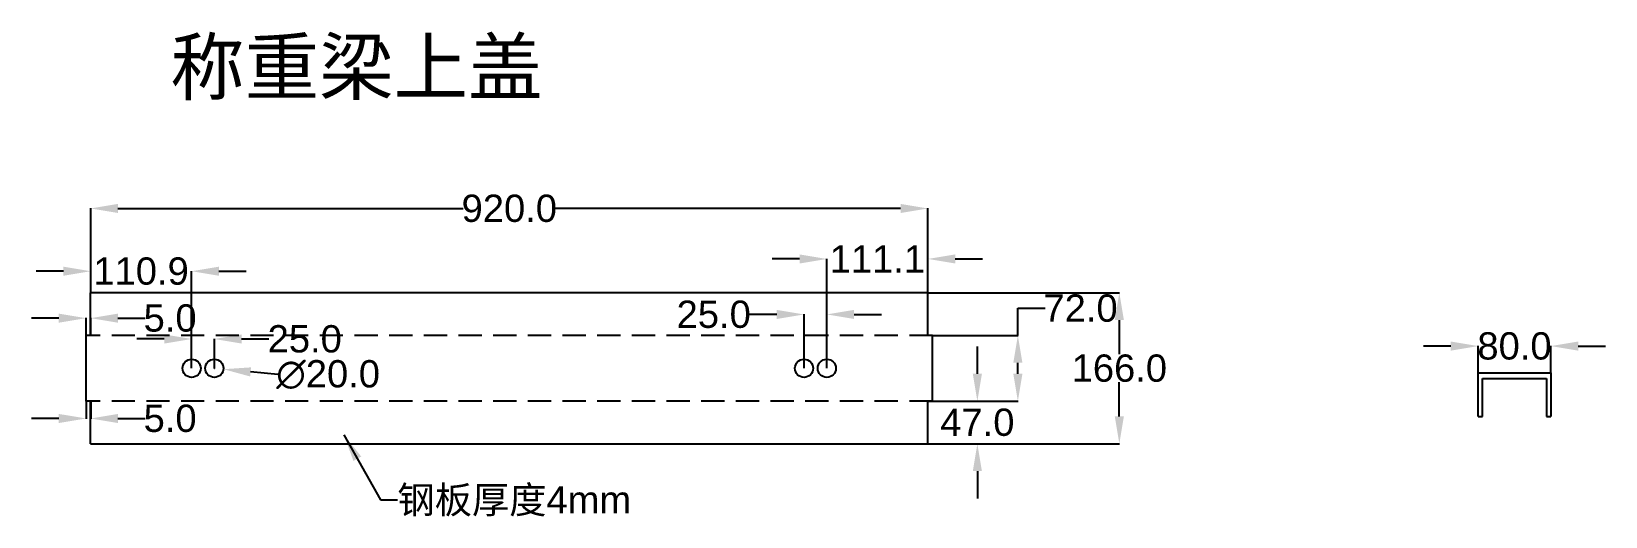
# Model space of a CAD drawing. Header units: millimetres. Extents: x -50 to 1680, y -75 to 458.
import ezdxf

# ---------------------------------------------------------------- set-up
doc = ezdxf.new("R2010")
doc.units = ezdxf.units.MM
doc.linetypes.add('DASHEDX2', pattern=[38.1, 25.4, -12.7])
doc.styles.get("Standard").update_dxf_attribs({"font": 'arial.ttf'})
doc.dimstyles.get("Standard").update_dxf_attribs({"dimtxt": 30, "dimasz": 30, "dimexe": 0.18, "dimexo": 0.0625, "dimgap": 0.09, "dimtad": 0, "dimtih": 1, "dimtoh": 1, "dimdec": 1, "dimzin": 0, "dimdsep": 46, "dimtxsty": 'Standard', "dimcen": 0.09, "dimclrd": 3, "dimclre": 3, "dimclrt": 3, "dimadec": 0, "dimazin": 0, "dimtfac": 1, "dimtdec": 1, "dimtofl": 0, "dimtmove": 0, "dimatfit": 3, "dimfxl": 1, "dimtolj": 1, "dimtzin": 0, "dimarcsym": 0})

# ---------------------------------------------------------------- blocks, each defined once
blk = doc.blocks.new('*D4')
at = {"color": 3, "lineweight": -2, "transparency": 16777216}
for p, q in [((96, 120.2), (66, 120.2)), ((126, 88.1), (126, 120.4)), ((151, 88.1), (151, 120.4)), ((181, 120.2), (211, 120.2))]:
    blk.add_line(p, q, dxfattribs=at)
at = {"color": 3, "transparency": 16777216}
for points in [[(96, 125.2), (96, 115.2), (126, 120.2)], [(181, 125.2), (181, 115.2), (151, 120.2)]]:
    blk.add_solid(points, dxfattribs=at)
at = {"layer": 'Defpoints', "color": 0, "transparency": 16777216}
for p in [(151, 120.2), (126, 88), (151, 88)]:
    blk.add_point(p, dxfattribs=at)
at = {"color": 3, "transparency": 16777216, "insert": (250.3, 120.2), "char_height": 30, "attachment_point": 5}
blk.add_mtext('\\A1;25.0', dxfattribs=at)
blk = doc.blocks.new('*D5')
at = {"color": 3, "lineweight": -2, "transparency": 16777216}
for p, q in [((794, 208.2), (764, 208.2)), ((824, 88.1), (824, 208.4)), ((935.1, 171.1), (935.1, 208.4)), ((965.1, 208.2), (995.1, 208.2))]:
    blk.add_line(p, q, dxfattribs=at)
at = {"color": 3, "transparency": 16777216}
for points in [[(794, 213.2), (794, 203.2), (824, 208.2)], [(965.1, 213.2), (965.1, 203.2), (935.1, 208.2)]]:
    blk.add_solid(points, dxfattribs=at)
at = {"layer": 'Defpoints', "color": 0, "transparency": 16777216}
for p in [(824, 208.2), (935.1, 171), (824, 88)]:
    blk.add_point(p, dxfattribs=at)
at = {"color": 3, "transparency": 16777216, "insert": (879.5, 208.2), "char_height": 30, "attachment_point": 5}
blk.add_mtext('\\A1;111.1', dxfattribs=at)
blk = doc.blocks.new('*D6')
at = {"color": 3, "lineweight": -2, "transparency": 16777216}
for p, q in [((769, 147.2), (739, 147.2)), ((799, 88.1), (799, 147.4)), ((824, 88.1), (824, 147.4)), ((854, 147.2), (884, 147.2))]:
    blk.add_line(p, q, dxfattribs=at)
at = {"color": 3, "transparency": 16777216}
for points in [[(769, 152.2), (769, 142.2), (799, 147.2)], [(854, 152.2), (854, 142.2), (824, 147.2)]]:
    blk.add_solid(points, dxfattribs=at)
at = {"layer": 'Defpoints', "color": 0, "transparency": 16777216}
for p in [(799, 147.2), (799, 88), (824, 88)]:
    blk.add_point(p, dxfattribs=at)
at = {"color": 3, "transparency": 16777216, "insert": (699.7, 147.2), "char_height": 30, "attachment_point": 5}
blk.add_mtext('\\A1;25.0', dxfattribs=at)
blk = doc.blocks.new('*D7')
at = {"color": 3, "lineweight": -2, "transparency": 16777216}
for p, q in [((935.1, 171), (1145.6, 171)), ((1145.4, 141), (1145.4, 103.4)), ((1145.4, 35), (1145.4, 72.6)), ((935.1, 5), (1145.6, 5))]:
    blk.add_line(p, q, dxfattribs=at)
at = {"color": 3, "transparency": 16777216}
for points in [[(1140.4, 141), (1150.4, 141), (1145.4, 171)], [(1140.4, 35), (1150.4, 35), (1145.4, 5)]]:
    blk.add_solid(points, dxfattribs=at)
at = {"layer": 'Defpoints', "color": 0, "transparency": 16777216}
for p in [(935.1, 171), (1145.4, 171), (935.1, 5)]:
    blk.add_point(p, dxfattribs=at)
at = {"color": 3, "transparency": 16777216, "insert": (1145.4, 88), "char_height": 30, "attachment_point": 5}
blk.add_mtext('\\A1;166.0', dxfattribs=at)
blk = doc.blocks.new('*D8')
at = {"color": 3, "lineweight": -2, "transparency": 16777216}
for p, q in [((15.1, 172.1), (15.1, 263.9)), ((45.1, 263.7), (424.4, 263.7)), ((905.1, 263.7), (525.7, 263.7)), ((935.1, 171.1), (935.1, 263.9))]:
    blk.add_line(p, q, dxfattribs=at)
at = {"color": 3, "transparency": 16777216}
for points in [[(45.1, 268.7), (45.1, 258.7), (15.1, 263.7)], [(905.1, 268.7), (905.1, 258.7), (935.1, 263.7)]]:
    blk.add_solid(points, dxfattribs=at)
at = {"layer": 'Defpoints', "color": 0, "transparency": 16777216}
for p in [(935.1, 263.7), (15.1, 172), (935.1, 171)]:
    blk.add_point(p, dxfattribs=at)
at = {"color": 3, "transparency": 16777216, "insert": (475.1, 263.7), "char_height": 30, "attachment_point": 5}
blk.add_mtext('\\A1;920.0', dxfattribs=at)
blk = doc.blocks.new('*D9')
at = {"color": 3, "lineweight": -2, "transparency": 16777216}
for p, q in [((150.9, 88), (151.1, 88)), ((151, 87.9), (151, 88.1)), ((220.7, 81), (190.8, 84))]:
    blk.add_line(p, q, dxfattribs=at)
at = {"color": 3, "transparency": 16777216}
blk.add_solid([(191.3, 89), (190.3, 79), (161, 87)], dxfattribs=at)
at = {"layer": 'Defpoints', "color": 0, "transparency": 16777216}
for p in [(141, 89), (161, 87)]:
    blk.add_point(p, dxfattribs=at)
at = {"color": 3, "transparency": 16777216, "insert": (276, 81), "char_height": 30, "attachment_point": 5}
blk.add_mtext('\\A1;∅20.0', dxfattribs=at)
blk = doc.blocks.new('*D10')
at = {"color": 3, "lineweight": -2, "transparency": 16777216}
for p, q in [((1033.9, 124), (1033.9, 154)), ((1033.9, 154), (1063.9, 154)), ((940.1, 124), (1034.1, 124)), ((1033.9, 82), (1033.9, 94)), ((940.1, 52), (1034.1, 52))]:
    blk.add_line(p, q, dxfattribs=at)
at = {"color": 3, "transparency": 16777216}
for points in [[(1028.9, 94), (1038.9, 94), (1033.9, 124)], [(1028.9, 82), (1038.9, 82), (1033.9, 52)]]:
    blk.add_solid(points, dxfattribs=at)
at = {"layer": 'Defpoints', "color": 0, "transparency": 16777216}
for p in [(940.1, 124), (1033.9, 124), (940.1, 52)]:
    blk.add_point(p, dxfattribs=at)
at = {"color": 3, "transparency": 16777216, "insert": (1102.8, 154), "char_height": 30, "attachment_point": 5}
blk.add_mtext('\\A1;72.0', dxfattribs=at)
blk = doc.blocks.new('*D11')
at = {"color": 3, "lineweight": -2, "transparency": 16777216}
for p, q in [((10.1, 51.9), (10.1, 32.6)), ((15.1, 51.9), (15.1, 32.6)), ((-19.9, 32.8), (-49.9, 32.8)), ((45.1, 32.8), (75.1, 32.8))]:
    blk.add_line(p, q, dxfattribs=at)
at = {"color": 3, "transparency": 16777216}
for points in [[(-19.9, 37.8), (-19.9, 27.8), (10.1, 32.8)], [(45.1, 37.8), (45.1, 27.8), (15.1, 32.8)]]:
    blk.add_solid(points, dxfattribs=at)
at = {"layer": 'Defpoints', "color": 0, "transparency": 16777216}
for p in [(10.1, 52), (15.1, 52), (15.1, 32.8)]:
    blk.add_point(p, dxfattribs=at)
at = {"color": 3, "transparency": 16777216, "insert": (102.4, 32.8), "char_height": 30, "attachment_point": 5}
blk.add_mtext('\\A1;5.0', dxfattribs=at)
blk = doc.blocks.new('*D13')
at = {"color": 3, "lineweight": -2, "transparency": 16777216}
for p, q in [((-19.9, 143.1), (-49.9, 143.1)), ((10.1, 124.1), (10.1, 143.3)), ((15.1, 124.1), (15.1, 143.3)), ((45.1, 143.1), (75.1, 143.1))]:
    blk.add_line(p, q, dxfattribs=at)
at = {"color": 3, "transparency": 16777216}
for points in [[(-19.9, 148.1), (-19.9, 138.1), (10.1, 143.1)], [(45.1, 148.1), (45.1, 138.1), (15.1, 143.1)]]:
    blk.add_solid(points, dxfattribs=at)
at = {"layer": 'Defpoints', "color": 0, "transparency": 16777216}
for p in [(15.1, 143.1), (10.1, 124), (15.1, 124)]:
    blk.add_point(p, dxfattribs=at)
at = {"color": 3, "transparency": 16777216, "insert": (102.4, 143.1), "char_height": 30, "attachment_point": 5}
blk.add_mtext('\\A1;5.0', dxfattribs=at)
blk = doc.blocks.new('*D14')
at = {"color": 3, "lineweight": -2, "transparency": 16777216}
for p, q in [((989.4, 82), (989.4, 112)), ((935.1, 52), (989.6, 52)), ((935.2, 5), (989.6, 5)), ((989.4, -25), (989.4, -55))]:
    blk.add_line(p, q, dxfattribs=at)
at = {"color": 3, "transparency": 16777216}
for points in [[(984.4, 82), (994.4, 82), (989.4, 52)], [(984.4, -25), (994.4, -25), (989.4, 5)]]:
    blk.add_solid(points, dxfattribs=at)
at = {"layer": 'Defpoints', "color": 0, "transparency": 16777216}
for p in [(935.1, 52), (935.1, 5), (989.4, 5)]:
    blk.add_point(p, dxfattribs=at)
at = {"color": 3, "transparency": 16777216, "insert": (989.4, 28.5), "char_height": 30, "attachment_point": 5}
blk.add_mtext('\\A1;47.0', dxfattribs=at)
blk = doc.blocks.new('*D15')
at = {"color": 3, "lineweight": -2, "transparency": 16777216}
for p, q in [((-14.9, 194.7), (-44.9, 194.7)), ((15.1, 171.1), (15.1, 194.9)), ((126, 88.1), (126, 194.9)), ((156, 194.7), (186, 194.7))]:
    blk.add_line(p, q, dxfattribs=at)
at = {"color": 3, "transparency": 16777216}
for points in [[(-14.9, 199.7), (-14.9, 189.7), (15.1, 194.7)], [(156, 199.7), (156, 189.7), (126, 194.7)]]:
    blk.add_solid(points, dxfattribs=at)
at = {"layer": 'Defpoints', "color": 0, "transparency": 16777216}
for p in [(126, 194.7), (15.1, 171), (126, 88)]:
    blk.add_point(p, dxfattribs=at)
at = {"color": 3, "transparency": 16777216, "insert": (70.5, 194.7), "char_height": 30, "attachment_point": 5}
blk.add_mtext('\\A1;110.9', dxfattribs=at)
blk = doc.blocks.new('*D17')
at = {"color": 3, "lineweight": -2, "transparency": 16777216}
for p, q in [((1509.6, 112.4), (1479.6, 112.4)), ((1539.6, 82.9), (1539.6, 112.6)), ((1619.6, 82.9), (1619.6, 112.6)), ((1649.6, 112.4), (1679.6, 112.4))]:
    blk.add_line(p, q, dxfattribs=at)
at = {"color": 3, "transparency": 16777216}
for points in [[(1509.6, 117.4), (1509.6, 107.4), (1539.6, 112.4)], [(1649.6, 117.4), (1649.6, 107.4), (1619.6, 112.4)]]:
    blk.add_solid(points, dxfattribs=at)
at = {"layer": 'Defpoints', "color": 0, "transparency": 16777216}
for p in [(1619.6, 112.4), (1539.6, 82.8), (1619.6, 82.8)]:
    blk.add_point(p, dxfattribs=at)
at = {"color": 3, "transparency": 16777216, "insert": (1579.6, 112.4), "char_height": 30, "attachment_point": 5}
blk.add_mtext('\\A1;80.0', dxfattribs=at)

msp = doc.modelspace()

# ---------------------------------------------------------------- linework, layer by layer
at = {"color": 0}
for p, q in [((935.06, 171), (15.06, 171)), ((15.06, 124), (15.06, 171)), ((935.06, 124), (935.06, 171)), ((10.06, 52), (10.06, 124)), ((940.06, 52), (940.06, 124)), ((15.06, 5), (15.06, 52)), ((935.06, 5), (935.06, 52)), ((15.06, 5), (935.12, 5))]:
    msp.add_line(p, q, dxfattribs=at)
at = {"color": 4, "linetype": 'DASHEDX2'}
for p, q in [((940.06, 124), (10.06, 124)), ((940.06, 52), (10.06, 52))]:
    msp.add_line(p, q, dxfattribs=at)
at = {"color": 4}
for p, q in [((1539.63, 34.82), (1539.63, 82.82)), ((1539.63, 82.82), (1619.63, 82.82)), ((1544.63, 34.82), (1544.63, 76.82)), ((1544.63, 76.82), (1614.63, 76.82)), ((1614.63, 76.82), (1614.63, 34.82)), ((1619.63, 82.82), (1619.63, 34.82)), ((1539.63, 34.82), (1544.63, 34.82)), ((1614.63, 34.82), (1619.63, 34.82))]:
    msp.add_line(p, q, dxfattribs=at)
at = {"color": 0}
for centre in [(126, 88), (151, 88), (799, 88), (824, 88)]:
    msp.add_circle(centre, 10, dxfattribs=at)

# ---------------------------------------------------------------- texts
at = {"color": 2}
msp.add_text('称重梁上盖', height=60, dxfattribs=at).set_placement((102.47, 389.39))
at = {"color": 3, "insert": (352.22, -41.64), "char_height": 30, "width": 449.1422, "attachment_point": 1}
msp.add_mtext('{\\fSimSun|b0|i0|c134|p2;钢板厚度}4mm', dxfattribs=at)

# ---------------------------------------------------------------- dimensions: what is measured, and where the dimension line sits
at = {"color": 3}
for base, p1, p2, picture, middle in [((935.06, 263.73), (15.06, 172), (935.06, 171), '*D8', (475.06, 263.73)), ((824, 208.23), (935.06, 171), (824, 88), '*D5', (879.53, 208.23)), ((126, 194.73), (15.06, 171), (126, 88), '*D15', (70.53, 194.73)), ((15.06, 143.09), (10.06, 124), (15.06, 124), '*D13', (102.41, 143.09)), ((799, 147.2), (824, 88), (799, 88), '*D6', (699.74, 147.2)), ((151, 120.24), (126, 88), (151, 88), '*D4', (250.26, 120.24)), ((1619.63, 112.45), (1539.63, 82.82), (1619.63, 82.82), '*D17', (1579.63, 112.45)), ((15.06, 32.77), (10.06, 52), (15.06, 52), '*D11', (102.41, 32.77))]:
    dim = msp.add_linear_dim(base=base, p1=p1, p2=p2, dimstyle='Standard', dxfattribs=at)
    dim.commit()
    dim.dimension.update_dxf_attribs({"geometry": picture, "text_midpoint": middle})
for base, p1, p2, picture, middle in [((1033.92, 124), (940.06, 52), (940.06, 124), '*D10', (1102.8, 154)), ((989.39, 5), (935.06, 52), (935.12, 5), '*D14', (989.39, 28.5))]:
    dim = msp.add_linear_dim(base=base, p1=p1, p2=p2, angle=90, dimstyle='Standard', dxfattribs=at)
    dim.commit()
    dim.dimension.update_dxf_attribs({"geometry": picture, "text_midpoint": middle})
dim = msp.add_linear_dim(base=(1145.38, 171), p1=(935.06, 5), p2=(935.06, 171), angle=90, dimstyle='Standard', dxfattribs=at)
dim.commit()
dim.dimension.update_dxf_attribs({"geometry": '*D7', "text_midpoint": (1145.38, 88), "dimtype": 160})
dim = msp.add_diameter_dim_2p(p1=(141.05, 88.99), p2=(160.95, 87.01), dimstyle='Standard', dxfattribs=at)
dim.commit()
dim.dimension.update_dxf_attribs({"geometry": '*D9', "text_midpoint": (275.98, 81.04)})

# ---------------------------------------------------------------- leaders
at = {"color": 3, "annotation_type": 0, "has_hookline": 1, "hookline_direction": 0, "text_width": 260.71}
msp.add_leader([(293.37, 14.68), (333.66, -56.64), (352.13, -56.64)], dimstyle='Standard', override={"dimgap": 0.09, "dimtad": 0}, dxfattribs=at)

doc.saveas('drawing.dxf')
